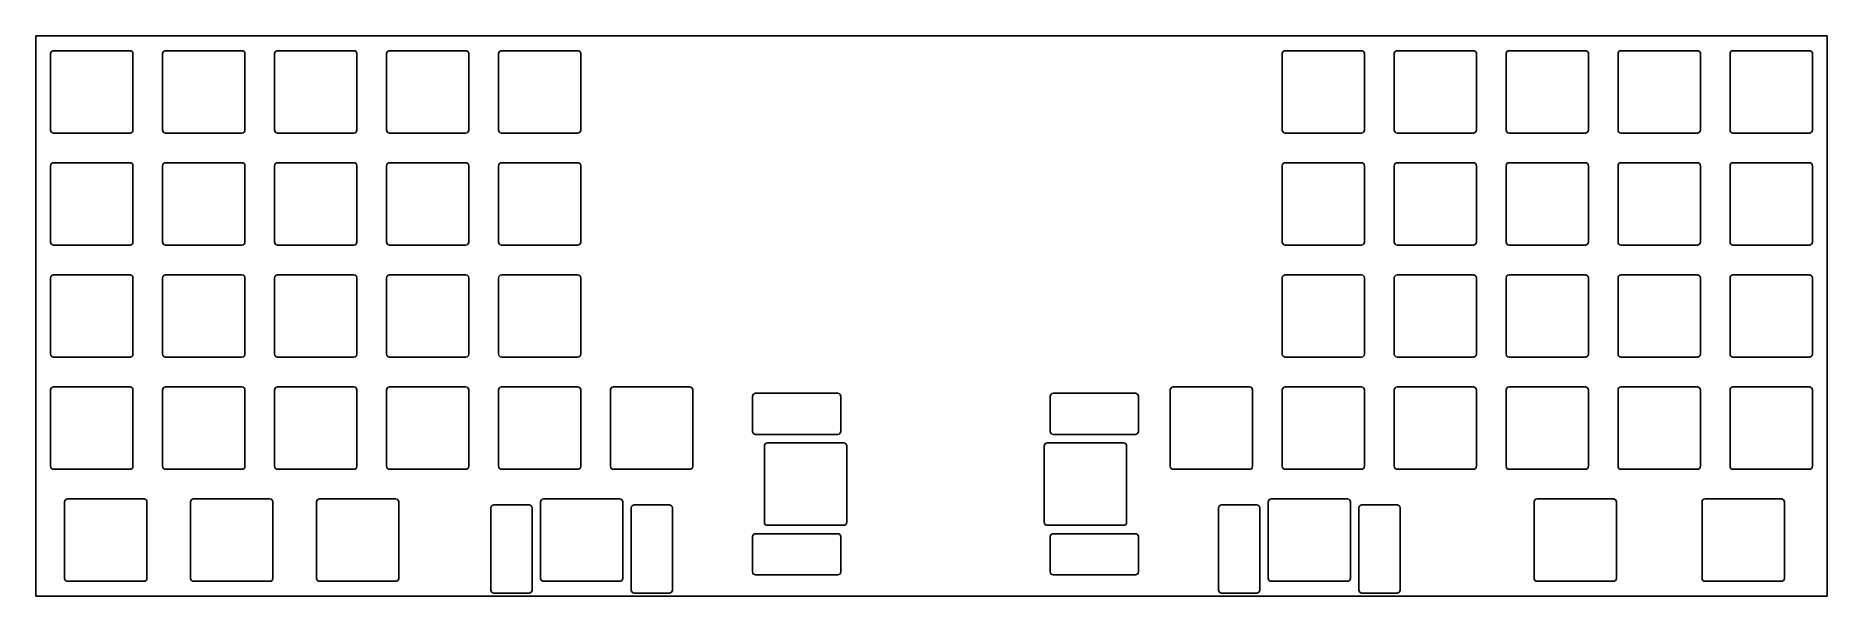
# Model space of a CAD drawing. Header units: millimetres. Extents: x 0 to 305, y -95 to 0.
import ezdxf

# ---------------------------------------------------------------- set-up
doc = ezdxf.new("R2010")
doc.units = ezdxf.units.MM
doc.header["$MEASUREMENT"] = 0

msp = doc.modelspace()

# ---------------------------------------------------------------- linework, layer by layer
for p, q in [((0, 0), (304.8, 0)), ((0, -95.25), (0, 0)), ((304.8, -95.25), (304.8, 0)), ((2.525, -3.025), (2.525, -16.025)), ((3.025, -2.525), (16.025, -2.525)), ((16.525, -3.025), (16.525, -16.025)), ((21.575, -3.025), (21.575, -16.025)), ((22.075, -2.525), (35.075, -2.525)), ((35.575, -3.025), (35.575, -16.025)), ((40.625, -3.025), (40.625, -16.025)), ((41.125, -2.525), (54.125, -2.525)), ((54.625, -3.025), (54.625, -16.025)), ((59.675, -3.025), (59.675, -16.025)), ((60.175, -2.525), (73.175, -2.525)), ((73.675, -3.025), (73.675, -16.025)), ((78.725, -3.025), (78.725, -16.025)), ((79.225, -2.525), (92.225, -2.525)), ((92.725, -3.025), (92.725, -16.025)), ((212.075, -3.025), (212.075, -16.025)), ((212.575, -2.525), (225.575, -2.525)), ((226.075, -3.025), (226.075, -16.025)), ((231.125, -3.025), (231.125, -16.025)), ((231.625, -2.525), (244.625, -2.525)), ((245.125, -3.025), (245.125, -16.025)), ((250.175, -3.025), (250.175, -16.025)), ((250.675, -2.525), (263.675, -2.525)), ((264.175, -3.025), (264.175, -16.025)), ((269.225, -3.025), (269.225, -16.025)), ((269.725, -2.525), (282.725, -2.525)), ((283.225, -3.025), (283.225, -16.025)), ((288.275, -3.025), (288.275, -16.025)), ((288.775, -2.525), (301.775, -2.525)), ((302.275, -3.025), (302.275, -16.025)), ((3.025, -16.525), (16.025, -16.525)), ((22.075, -16.525), (35.075, -16.525)), ((41.125, -16.525), (54.125, -16.525)), ((60.175, -16.525), (73.175, -16.525)), ((79.225, -16.525), (92.225, -16.525)), ((212.575, -16.525), (225.575, -16.525)), ((231.625, -16.525), (244.625, -16.525)), ((250.675, -16.525), (263.675, -16.525)), ((269.725, -16.525), (282.725, -16.525)), ((288.775, -16.525), (301.775, -16.525)), ((2.525, -22.075), (2.525, -35.075)), ((3.025, -21.575), (16.025, -21.575)), ((16.525, -22.075), (16.525, -35.075)), ((21.575, -22.075), (21.575, -35.075)), ((22.075, -21.575), (35.075, -21.575)), ((35.575, -22.075), (35.575, -35.075)), ((40.625, -22.075), (40.625, -35.075)), ((41.125, -21.575), (54.125, -21.575)), ((54.625, -22.075), (54.625, -35.075)), ((59.675, -22.075), (59.675, -35.075)), ((60.175, -21.575), (73.175, -21.575)), ((73.675, -22.075), (73.675, -35.075)), ((78.725, -22.075), (78.725, -35.075)), ((79.225, -21.575), (92.225, -21.575)), ((92.725, -22.075), (92.725, -35.075)), ((212.075, -22.075), (212.075, -35.075)), ((212.575, -21.575), (225.575, -21.575)), ((226.075, -22.075), (226.075, -35.075)), ((231.125, -22.075), (231.125, -35.075)), ((231.625, -21.575), (244.625, -21.575)), ((245.125, -22.075), (245.125, -35.075)), ((250.175, -22.075), (250.175, -35.075)), ((250.675, -21.575), (263.675, -21.575)), ((264.175, -22.075), (264.175, -35.075)), ((269.225, -22.075), (269.225, -35.075)), ((269.725, -21.575), (282.725, -21.575)), ((283.225, -22.075), (283.225, -35.075)), ((288.275, -22.075), (288.275, -35.075)), ((288.775, -21.575), (301.775, -21.575)), ((302.275, -22.075), (302.275, -35.075)), ((3.025, -35.575), (16.025, -35.575)), ((22.075, -35.575), (35.075, -35.575)), ((41.125, -35.575), (54.125, -35.575)), ((60.175, -35.575), (73.175, -35.575)), ((79.225, -35.575), (92.225, -35.575)), ((212.575, -35.575), (225.575, -35.575)), ((231.625, -35.575), (244.625, -35.575)), ((250.675, -35.575), (263.675, -35.575)), ((269.725, -35.575), (282.725, -35.575)), ((288.775, -35.575), (301.775, -35.575)), ((2.525, -41.125), (2.525, -54.125)), ((3.025, -40.625), (16.025, -40.625)), ((16.525, -41.125), (16.525, -54.125)), ((21.575, -41.125), (21.575, -54.125)), ((22.075, -40.625), (35.075, -40.625)), ((35.575, -41.125), (35.575, -54.125)), ((40.625, -41.125), (40.625, -54.125)), ((41.125, -40.625), (54.125, -40.625)), ((54.625, -41.125), (54.625, -54.125)), ((59.675, -41.125), (59.675, -54.125)), ((60.175, -40.625), (73.175, -40.625)), ((73.675, -41.125), (73.675, -54.125)), ((78.725, -41.125), (78.725, -54.125)), ((79.225, -40.625), (92.225, -40.625)), ((92.725, -41.125), (92.725, -54.125)), ((212.075, -41.125), (212.075, -54.125)), ((212.575, -40.625), (225.575, -40.625)), ((226.075, -41.125), (226.075, -54.125)), ((231.125, -41.125), (231.125, -54.125)), ((231.625, -40.625), (244.625, -40.625)), ((245.125, -41.125), (245.125, -54.125)), ((250.175, -41.125), (250.175, -54.125)), ((250.675, -40.625), (263.675, -40.625)), ((264.175, -41.125), (264.175, -54.125)), ((269.225, -41.125), (269.225, -54.125)), ((269.725, -40.625), (282.725, -40.625)), ((283.225, -41.125), (283.225, -54.125)), ((288.275, -41.125), (288.275, -54.125)), ((288.775, -40.625), (301.775, -40.625)), ((302.275, -41.125), (302.275, -54.125)), ((3.025, -54.625), (16.025, -54.625)), ((22.075, -54.625), (35.075, -54.625)), ((41.125, -54.625), (54.125, -54.625)), ((60.175, -54.625), (73.175, -54.625)), ((79.225, -54.625), (92.225, -54.625)), ((212.575, -54.625), (225.575, -54.625)), ((231.625, -54.625), (244.625, -54.625)), ((250.675, -54.625), (263.675, -54.625)), ((269.725, -54.625), (282.725, -54.625)), ((288.775, -54.625), (301.775, -54.625)), ((2.525, -60.175), (2.525, -73.175)), ((3.025, -59.675), (16.025, -59.675)), ((16.525, -60.175), (16.525, -73.175)), ((21.575, -60.175), (21.575, -73.175)), ((22.075, -59.675), (35.075, -59.675)), ((35.575, -60.175), (35.575, -73.175)), ((40.625, -60.175), (40.625, -73.175)), ((41.125, -59.675), (54.125, -59.675)), ((54.625, -60.175), (54.625, -73.175)), ((59.675, -60.175), (59.675, -73.175)), ((60.175, -59.675), (73.175, -59.675)), ((73.675, -60.175), (73.675, -73.175)), ((78.725, -60.175), (78.725, -73.175)), ((79.225, -59.675), (92.225, -59.675)), ((92.725, -60.175), (92.725, -73.175)), ((97.775, -60.175), (97.775, -73.175)), ((98.275, -59.675), (111.275, -59.675)), ((111.775, -60.175), (111.775, -73.175)), ((136.46875, -60.762), (122.46875, -60.762)), ((173.09375, -60.762), (187.09375, -60.762)), ((193.025, -60.175), (193.025, -73.175)), ((193.525, -59.675), (206.525, -59.675)), ((207.025, -60.175), (207.025, -73.175)), ((212.075, -60.175), (212.075, -73.175)), ((212.575, -59.675), (225.575, -59.675)), ((226.075, -60.175), (226.075, -73.175)), ((231.125, -60.175), (231.125, -73.175)), ((231.625, -59.675), (244.625, -59.675)), ((245.125, -60.175), (245.125, -73.175)), ((250.175, -60.175), (250.175, -73.175)), ((250.675, -59.675), (263.675, -59.675)), ((264.175, -60.175), (264.175, -73.175)), ((269.225, -60.175), (269.225, -73.175)), ((269.725, -59.675), (282.725, -59.675)), ((283.225, -60.175), (283.225, -73.175)), ((288.275, -60.175), (288.275, -73.175)), ((288.775, -59.675), (301.775, -59.675)), ((302.275, -60.175), (302.275, -73.175)), ((121.96875, -61.262), (121.96875, -67.262)), ((136.96875, -61.262), (136.96875, -67.262)), ((172.59375, -67.262), (172.59375, -61.262)), ((187.59375, -67.262), (187.59375, -61.262)), ((136.46875, -67.762), (122.46875, -67.762)), ((123.96875, -69.7), (123.96875, -82.7)), ((137.46875, -69.2), (124.46875, -69.2)), ((137.96875, -69.7), (137.96875, -82.7)), ((171.59375, -82.7), (171.59375, -69.7)), ((172.09375, -69.2), (185.09375, -69.2)), ((173.09375, -67.762), (187.09375, -67.762)), ((185.59375, -82.7), (185.59375, -69.7)), ((3.025, -73.675), (16.025, -73.675)), ((22.075, -73.675), (35.075, -73.675)), ((41.125, -73.675), (54.125, -73.675)), ((60.175, -73.675), (73.175, -73.675)), ((79.225, -73.675), (92.225, -73.675)), ((98.275, -73.675), (111.275, -73.675)), ((193.525, -73.675), (206.525, -73.675)), ((212.575, -73.675), (225.575, -73.675)), ((231.625, -73.675), (244.625, -73.675)), ((250.675, -73.675), (263.675, -73.675)), ((269.725, -73.675), (282.725, -73.675)), ((288.775, -73.675), (301.775, -73.675)), ((4.90625, -79.225), (4.90625, -92.225)), ((5.40625, -78.725), (18.40625, -78.725)), ((18.90625, -79.225), (18.90625, -92.225)), ((26.3375, -79.225), (26.3375, -92.225)), ((26.8375, -78.725), (39.8375, -78.725)), ((40.3375, -79.225), (40.3375, -92.225)), ((47.76875, -79.225), (47.76875, -92.225)), ((48.26875, -78.725), (61.26875, -78.725)), ((61.76875, -79.225), (61.76875, -92.225)), ((85.86875, -79.225), (85.86875, -92.225)), ((86.36875, -78.725), (99.36875, -78.725)), ((99.86875, -79.225), (99.86875, -92.225)), ((209.69375, -79.225), (209.69375, -92.225)), ((210.19375, -78.725), (223.19375, -78.725)), ((223.69375, -79.225), (223.69375, -92.225)), ((254.9375, -79.225), (254.9375, -92.225)), ((255.4375, -78.725), (268.4375, -78.725)), ((268.9375, -79.225), (268.9375, -92.225)), ((283.5125, -79.225), (283.5125, -92.225)), ((284.0125, -78.725), (297.0125, -78.725)), ((297.5125, -79.225), (297.5125, -92.225)), ((77.43075, -80.225), (77.43075, -94.225)), ((77.93075, -79.725), (83.93075, -79.725)), ((84.43075, -80.225), (84.43075, -94.225)), ((101.30675, -80.225), (101.30675, -94.225)), ((101.80675, -79.725), (107.80675, -79.725)), ((108.30675, -80.225), (108.30675, -94.225)), ((201.25575, -80.225), (201.25575, -94.225)), ((201.75575, -79.725), (207.75575, -79.725)), ((208.25575, -80.225), (208.25575, -94.225)), ((225.13175, -80.225), (225.13175, -94.225)), ((225.63175, -79.725), (231.63175, -79.725)), ((232.13175, -80.225), (232.13175, -94.225)), ((121.96875, -85.138), (121.96875, -91.138)), ((136.46875, -84.638), (122.46875, -84.638)), ((137.46875, -83.2), (124.46875, -83.2)), ((136.96875, -85.138), (136.96875, -91.138)), ((172.09375, -83.2), (185.09375, -83.2)), ((172.59375, -91.138), (172.59375, -85.138)), ((173.09375, -84.638), (187.09375, -84.638)), ((187.59375, -91.138), (187.59375, -85.138)), ((5.40625, -92.725), (18.40625, -92.725)), ((26.8375, -92.725), (39.8375, -92.725)), ((48.26875, -92.725), (61.26875, -92.725)), ((86.36875, -92.725), (99.36875, -92.725)), ((136.46875, -91.638), (122.46875, -91.638)), ((173.09375, -91.638), (187.09375, -91.638)), ((210.19375, -92.725), (223.19375, -92.725)), ((255.4375, -92.725), (268.4375, -92.725)), ((284.0125, -92.725), (297.0125, -92.725)), ((0, -95.25), (304.8, -95.25)), ((77.93075, -94.725), (83.93075, -94.725)), ((101.80675, -94.725), (107.80675, -94.725)), ((201.75575, -94.725), (207.75575, -94.725)), ((225.63175, -94.725), (231.63175, -94.725))]:
    msp.add_line(p, q)
for centre, start, end in [((3.025, -3.025), 90, 180), ((16.025, -3.025), 0, 90), ((22.075, -3.025), 90, 180), ((35.075, -3.025), 0, 90), ((41.125, -3.025), 90, 180), ((54.125, -3.025), 0, 90), ((60.175, -3.025), 90, 180), ((73.175, -3.025), 0, 90), ((79.225, -3.025), 90, 180), ((92.225, -3.025), 0, 90), ((212.575, -3.025), 90, 180), ((225.575, -3.025), 0, 90), ((231.625, -3.025), 90, 180), ((244.625, -3.025), 0, 90), ((250.675, -3.025), 90, 180), ((263.675, -3.025), 0, 90), ((269.725, -3.025), 90, 180), ((282.725, -3.025), 0, 90), ((288.775, -3.025), 90, 180), ((301.775, -3.025), 0, 90), ((3.025, -16.025), 180, 270), ((16.025, -16.025), 270, 0), ((22.075, -16.025), 180, 270), ((35.075, -16.025), 270, 0), ((41.125, -16.025), 180, 270), ((54.125, -16.025), 270, 0), ((60.175, -16.025), 180, 270), ((73.175, -16.025), 270, 0), ((79.225, -16.025), 180, 270), ((92.225, -16.025), 270, 0), ((212.575, -16.025), 180, 270), ((225.575, -16.025), 270, 0), ((231.625, -16.025), 180, 270), ((244.625, -16.025), 270, 0), ((250.675, -16.025), 180, 270), ((263.675, -16.025), 270, 0), ((269.725, -16.025), 180, 270), ((282.725, -16.025), 270, 0), ((288.775, -16.025), 180, 270), ((301.775, -16.025), 270, 0), ((3.025, -22.075), 90, 180), ((16.025, -22.075), 0, 90), ((22.075, -22.075), 90, 180), ((35.075, -22.075), 0, 90), ((41.125, -22.075), 90, 180), ((54.125, -22.075), 0, 90), ((60.175, -22.075), 90, 180), ((73.175, -22.075), 0, 90), ((79.225, -22.075), 90, 180), ((92.225, -22.075), 0, 90), ((212.575, -22.075), 90, 180), ((225.575, -22.075), 0, 90), ((231.625, -22.075), 90, 180), ((244.625, -22.075), 0, 90), ((250.675, -22.075), 90, 180), ((263.675, -22.075), 0, 90), ((269.725, -22.075), 90, 180), ((282.725, -22.075), 0, 90), ((288.775, -22.075), 90, 180), ((301.775, -22.075), 0, 90), ((3.025, -35.075), 180, 270), ((16.025, -35.075), 270, 0), ((22.075, -35.075), 180, 270), ((35.075, -35.075), 270, 0), ((41.125, -35.075), 180, 270), ((54.125, -35.075), 270, 0), ((60.175, -35.075), 180, 270), ((73.175, -35.075), 270, 0), ((79.225, -35.075), 180, 270), ((92.225, -35.075), 270, 0), ((212.575, -35.075), 180, 270), ((225.575, -35.075), 270, 0), ((231.625, -35.075), 180, 270), ((244.625, -35.075), 270, 0), ((250.675, -35.075), 180, 270), ((263.675, -35.075), 270, 0), ((269.725, -35.075), 180, 270), ((282.725, -35.075), 270, 0), ((288.775, -35.075), 180, 270), ((301.775, -35.075), 270, 0), ((3.025, -41.125), 90, 180), ((16.025, -41.125), 0, 90), ((22.075, -41.125), 90, 180), ((35.075, -41.125), 0, 90), ((41.125, -41.125), 90, 180), ((54.125, -41.125), 0, 90), ((60.175, -41.125), 90, 180), ((73.175, -41.125), 0, 90), ((79.225, -41.125), 90, 180), ((92.225, -41.125), 0, 90), ((212.575, -41.125), 90, 180), ((225.575, -41.125), 0, 90), ((231.625, -41.125), 90, 180), ((244.625, -41.125), 0, 90), ((250.675, -41.125), 90, 180), ((263.675, -41.125), 0, 90), ((269.725, -41.125), 90, 180), ((282.725, -41.125), 0, 90), ((288.775, -41.125), 90, 180), ((301.775, -41.125), 0, 90), ((3.025, -54.125), 180, 270), ((16.025, -54.125), 270, 0), ((22.075, -54.125), 180, 270), ((35.075, -54.125), 270, 0), ((41.125, -54.125), 180, 270), ((54.125, -54.125), 270, 0), ((60.175, -54.125), 180, 270), ((73.175, -54.125), 270, 0), ((79.225, -54.125), 180, 270), ((92.225, -54.125), 270, 0), ((212.575, -54.125), 180, 270), ((225.575, -54.125), 270, 0), ((231.625, -54.125), 180, 270), ((244.625, -54.125), 270, 0), ((250.675, -54.125), 180, 270), ((263.675, -54.125), 270, 0), ((269.725, -54.125), 180, 270), ((282.725, -54.125), 270, 0), ((288.775, -54.125), 180, 270), ((301.775, -54.125), 270, 0), ((3.025, -60.175), 90, 180), ((16.025, -60.175), 0, 90), ((22.075, -60.175), 90, 180), ((35.075, -60.175), 0, 90), ((41.125, -60.175), 90, 180), ((54.125, -60.175), 0, 90), ((60.175, -60.175), 90, 180), ((73.175, -60.175), 0, 90), ((79.225, -60.175), 90, 180), ((92.225, -60.175), 0, 90), ((98.275, -60.175), 90, 180), ((111.275, -60.175), 0, 90), ((122.46875, -61.262), 90, 180), ((136.46875, -61.262), 0, 90), ((173.09375, -61.262), 90, 180), ((187.09375, -61.262), 0, 90), ((193.525, -60.175), 90, 180), ((206.525, -60.175), 0, 90), ((212.575, -60.175), 90, 180), ((225.575, -60.175), 0, 90), ((231.625, -60.175), 90, 180), ((244.625, -60.175), 0, 90), ((250.675, -60.175), 90, 180), ((263.675, -60.175), 0, 90), ((269.725, -60.175), 90, 180), ((282.725, -60.175), 0, 90), ((288.775, -60.175), 90, 180), ((301.775, -60.175), 0, 90), ((122.46875, -67.262), 180, 270), ((124.46875, -69.7), 90, 180), ((136.46875, -67.262), 270, 0), ((137.46875, -69.7), 0, 90), ((172.09375, -69.7), 90, 180), ((173.09375, -67.262), 180, 270), ((185.09375, -69.7), 0, 90), ((187.09375, -67.262), 270, 0), ((3.025, -73.175), 180, 270), ((16.025, -73.175), 270, 0), ((22.075, -73.175), 180, 270), ((35.075, -73.175), 270, 0), ((41.125, -73.175), 180, 270), ((54.125, -73.175), 270, 0), ((60.175, -73.175), 180, 270), ((73.175, -73.175), 270, 0), ((79.225, -73.175), 180, 270), ((92.225, -73.175), 270, 0), ((98.275, -73.175), 180, 270), ((111.275, -73.175), 270, 0), ((193.525, -73.175), 180, 270), ((206.525, -73.175), 270, 0), ((212.575, -73.175), 180, 270), ((225.575, -73.175), 270, 0), ((231.625, -73.175), 180, 270), ((244.625, -73.175), 270, 0), ((250.675, -73.175), 180, 270), ((263.675, -73.175), 270, 0), ((269.725, -73.175), 180, 270), ((282.725, -73.175), 270, 0), ((288.775, -73.175), 180, 270), ((301.775, -73.175), 270, 0), ((5.40625, -79.225), 90, 180), ((18.40625, -79.225), 0, 90), ((26.8375, -79.225), 90, 180), ((39.8375, -79.225), 0, 90), ((48.26875, -79.225), 90, 180), ((61.26875, -79.225), 0, 90), ((86.36875, -79.225), 90, 180), ((99.36875, -79.225), 0, 90), ((210.19375, -79.225), 90, 180), ((223.19375, -79.225), 0, 90), ((255.4375, -79.225), 90, 180), ((268.4375, -79.225), 0, 90), ((284.0125, -79.225), 90, 180), ((297.0125, -79.225), 0, 90), ((77.93075, -80.225), 90, 180), ((83.93075, -80.225), 0, 90), ((101.80675, -80.225), 90, 180), ((107.80675, -80.225), 0, 90), ((201.75575, -80.225), 90, 180), ((207.75575, -80.225), 0, 90), ((225.63175, -80.225), 90, 180), ((231.63175, -80.225), 0, 90), ((122.46875, -85.138), 90, 180), ((124.46875, -82.7), 180, 270), ((136.46875, -85.138), 0, 90), ((137.46875, -82.7), 270, 0), ((172.09375, -82.7), 180, 270), ((173.09375, -85.138), 90, 180), ((185.09375, -82.7), 270, 0), ((187.09375, -85.138), 0, 90), ((122.46875, -91.138), 180, 270), ((136.46875, -91.138), 270, 0), ((173.09375, -91.138), 180, 270), ((187.09375, -91.138), 270, 0), ((5.40625, -92.225), 180, 270), ((18.40625, -92.225), 270, 0), ((26.8375, -92.225), 180, 270), ((39.8375, -92.225), 270, 0), ((48.26875, -92.225), 180, 270), ((61.26875, -92.225), 270, 0), ((77.93075, -94.225), 180, 270), ((83.93075, -94.225), 270, 0), ((86.36875, -92.225), 180, 270), ((99.36875, -92.225), 270, 0), ((101.80675, -94.225), 180, 270), ((107.80675, -94.225), 270, 0), ((201.75575, -94.225), 180, 270), ((207.75575, -94.225), 270, 0), ((210.19375, -92.225), 180, 270), ((223.19375, -92.225), 270, 0), ((225.63175, -94.225), 180, 270), ((231.63175, -94.225), 270, 0), ((255.4375, -92.225), 180, 270), ((268.4375, -92.225), 270, 0), ((284.0125, -92.225), 180, 270), ((297.0125, -92.225), 270, 0)]:
    msp.add_arc(centre, 0.5, start, end)

doc.saveas('drawing.dxf')
